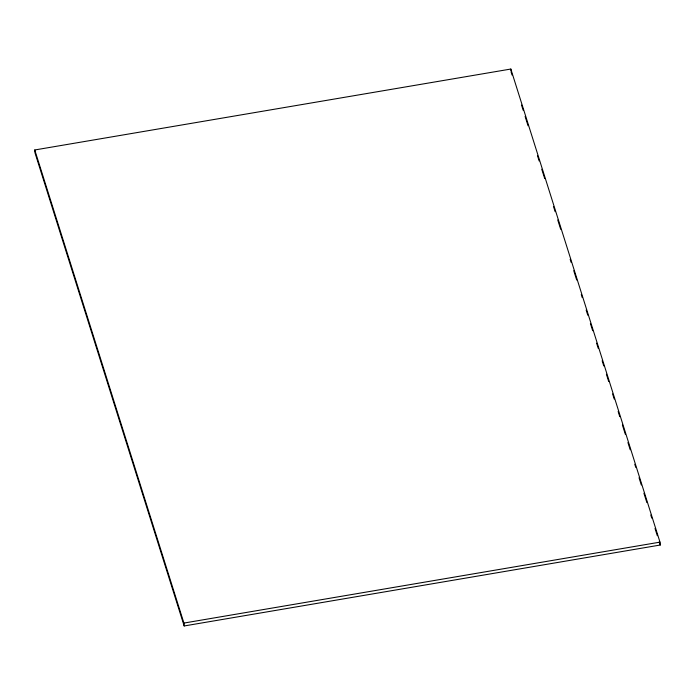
<?xml version="1.0" encoding="UTF-8"?>
<svg xmlns="http://www.w3.org/2000/svg" width="695" height="695" viewBox="0 0 695 695"><rect width="100%" height="100%" fill="white"/><g stroke="black" fill="none" stroke-linecap="round" stroke-linejoin="round"><path stroke-width="1.04" d="M34.75 149.972L510.825 69.04L659.998 542.135L660.25 545.028L184.175 625.96L35.002 152.865L34.75 149.972L183.914 623.068L184.175 625.96M183.914 623.068L659.998 542.135M511.086 71.933L512.059 75.034M521.528 105.058L523.161 110.236M525.116 116.447L528.052 125.76M537.522 155.784L539.155 160.962M541.761 169.241L544.706 178.554M553.515 206.511L555.149 211.688M557.755 219.968L560.7 229.281M570.161 259.305L571.142 262.415M573.749 270.694L576.694 280.007M581.263 294.506L582.236 297.608M586.154 310.031L587.788 315.209M590.403 323.488L592.687 330.733M596.597 343.156L598.23 348.334M602.148 360.757L603.781 365.935M606.396 374.214L608.681 381.459M612.599 393.883L614.224 399.06M618.142 411.483L619.775 416.661M622.39 424.94L625.326 434.262M627.933 442.541L630.217 449.787M634.787 464.277L635.769 467.387M639.035 477.734L641.32 484.988M643.926 493.268L646.871 502.581M650.781 515.004L651.762 518.114M655.029 528.461L657.314 535.715M659.268 541.926L660.25 545.028M510.825 69.04L510.999 70.968"/></g></svg>
